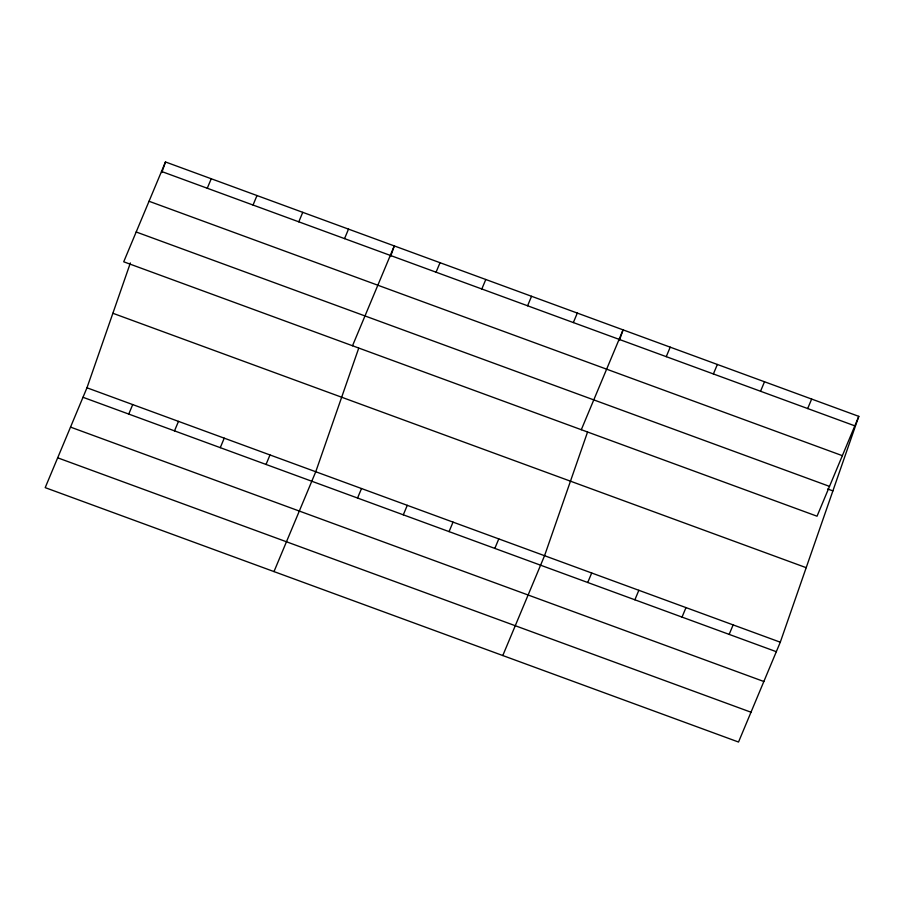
<?xml version="1.0" encoding="UTF-8"?>
<svg xmlns="http://www.w3.org/2000/svg" width="904" height="904" viewBox="0 0 904 904"><rect width="100%" height="100%" fill="white"/><g stroke="black" fill="none" stroke-linecap="round" stroke-linejoin="round"><path stroke-width="1.36" d="M858.8 416.36L817.035 516.207L123.712 261.798L165.477 161.963L858.8 416.36L780.288 642.202L738.523 742.037L45.2 487.64L86.965 387.793L130.368 262.962M161.782 172.607L165.477 161.963M358.696 348.243L315.756 471.752L273.991 571.588M390.573 256.566L394.28 245.922L352.515 345.757M587.498 432.191L544.558 555.7L502.793 655.536M619.364 340.514L623.071 329.87L581.306 429.705M207.265 188.247L211.242 178.755M128.752 414.077L132.718 404.585M253.03 205.038L256.996 195.546M174.506 430.869L178.483 421.377M298.783 221.83L302.761 212.338M220.271 447.661L224.237 438.169M344.548 238.622L348.515 229.13M266.025 464.453L270.002 454.961M436.067 272.194L440.033 262.702M357.543 498.036L361.521 488.544M481.821 288.986L485.798 279.494M403.308 514.817L407.275 505.336M527.586 305.778L531.552 296.286M449.062 531.608L453.04 522.116M573.339 322.57L577.317 313.078M494.827 548.4L498.793 538.908M666.248 356.662L670.214 347.17M587.724 582.492L591.702 573M713.392 373.962L717.358 364.47M634.879 599.793L638.846 590.301M760.535 391.262L764.513 381.77M682.023 617.093L685.989 607.601M807.679 408.563L811.656 399.071M729.166 634.393L733.133 624.901M161.511 171.455L854.834 425.852M149.036 201.264L842.358 455.672M136.188 231.989L829.51 486.386M827.646 488.974L832.889 490.895M112.876 313.27L806.198 567.678M86.965 387.793L780.288 642.202M82.987 397.285L776.31 651.694M70.523 427.106L763.846 681.503M57.675 457.819L750.987 712.216"/></g></svg>
